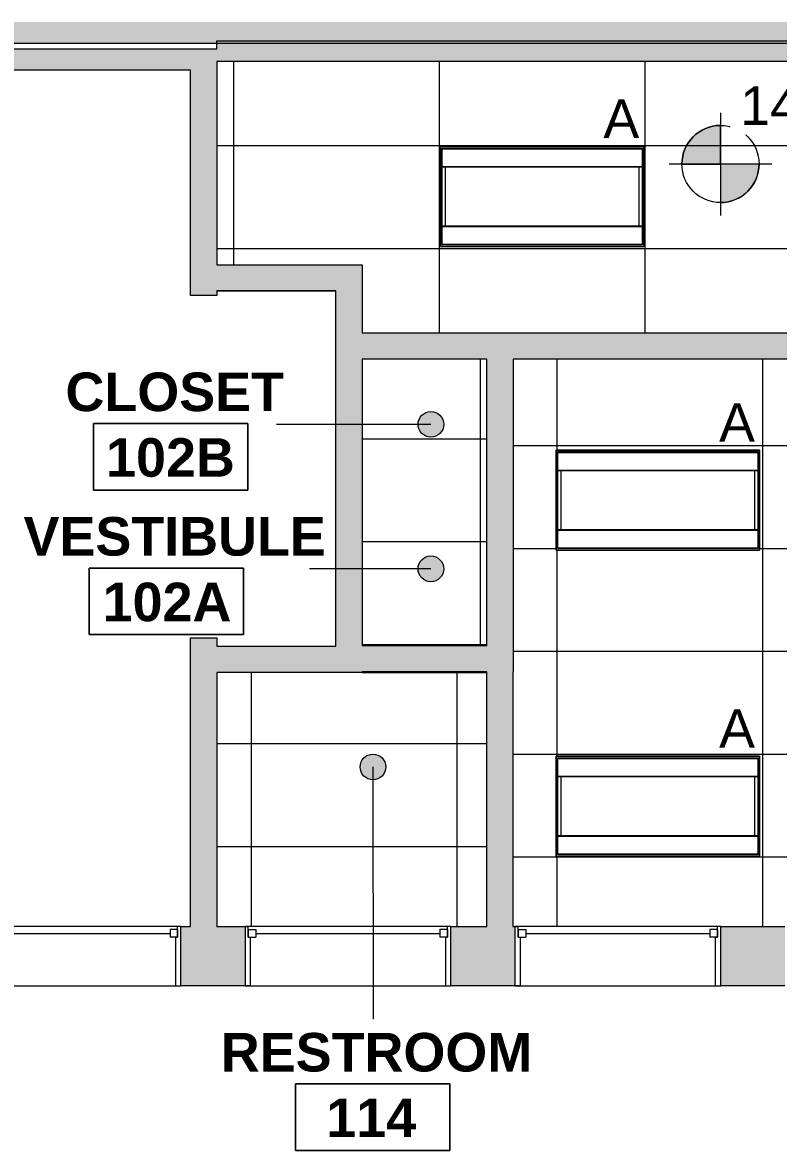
# Model space of a CAD drawing. Header units: inches. Extents: x -1036 to 1669, y -304 to 620.
# Drawn here: x -497.8 to -321.4, y -151.6 to 111.6 of the extents above; entities that cross this region are included whole.
import ezdxf

# ---------------------------------------------------------------- set-up
doc = ezdxf.new("R2010")
doc.units = ezdxf.units.IN
doc.header["$MEASUREMENT"] = 0
for name, color, linetype, lineweight in [('A-AREA-IDEN', 2, 'Continuous', 9), ('A-CLNG', 13, 'Continuous', 13), ('A-CLNG-PATT', 13, 'Continuous', 13), ('A-GLAZ', 151, 'Continuous', 13), ('A-WALL', 113, 'Continuous', 13), ('A-WALL-PATT', 111, 'Continuous', 13), ('E-LITE-EQPM', 33, 'Continuous', 13), ('E-LITE-EQPM-IDEN', 33, 'Continuous', 9), ('G-ANNO-DIMS', 111, 'Continuous', 9), ('I-WALL', 2, 'Continuous', 13)]:
    doc.layers.add(name, color=color, linetype=linetype, lineweight=lineweight)
doc.styles.add('Arial', font='arial.ttf', dxfattribs={"height": 9})
doc.styles.add('Swis721 Lt BT_B', font='', dxfattribs={"height": 8.999999999999991})
doc.styles.get('Swis721 Lt BT_B').set_extended_font_data('Swis721 Lt BT', bold=True)

# ---------------------------------------------------------------- blocks, each defined once
blk = doc.blocks.new('Fixed - 48_ x 48_-6876863-FIRST FLOOR RCP')
at = {"layer": 'A-GLAZ', "color": 8, "lineweight": 20}
for p, q in [((-25.50000000000011, 6.937499999999991), (-24.75000000000018, 6.937499999999991)), ((-24.75000000000018, 4.4375), (-24.75000000000018, 6.937499999999991)), ((-24.75000000000018, 6.187499999999978), (-24.75000000000018, 4.4375)), ((-24.75000000000018, 6.187499999999978), (-23.00000000000014, 6.187499999999978)), ((-23.00000000000014, 6.187499999999978), (-23.00000000000014, 4.4375)), ((-23.00000000000014, 5.312499999999996), (19.99999999999989, 5.312499999999996)), ((19.99999999999989, 6.187499999999972), (19.99999999999989, 4.4375)), ((21.74999999999935, 6.187499999999972), (19.99999999999989, 6.187499999999972)), ((21.74999999999935, 4.4375), (21.74999999999935, 6.937499999999999)), ((22.49999999999993, 6.937499999999999), (21.74999999999935, 6.937499999999999)), ((21.74999999999935, 6.187499999999972), (21.74999999999935, 4.4375)), ((-24.75000000000018, 4.4375), (-23.00000000000014, 4.4375)), ((-24.75000000000018, 4.4375), (-24.25000000000009, 4.4375)), ((-24.25000000000009, -6.937500000000003), (-24.25000000000009, 4.437499999999999)), ((21.74999999999935, 4.4375), (19.99999999999989, 4.4375)), ((21.24999999999988, 4.4375), (21.74999999999935, 4.4375)), ((21.24999999999988, 4.4375), (21.24999999999988, -6.937500000000007)), ((-24.25000000000009, -6.937500000000003), (-25.49999999999983, -6.937500000000003)), ((21.24999999999988, -6.937500000000007), (22.50000000000012, -6.937500000000007))]:
    blk.add_line(p, q, dxfattribs=at)
blk = doc.blocks.new('L-Recessed-Axis-Duo - 2 x 4-V1-FIRST FLOOR RCP')
at = {"layer": 'E-LITE-EQPM', "lineweight": 9}
for p, q in [((-23.70125000000018, 11.7012499999995), (-23.70125000000018, -11.7012500000007)), ((23.70124999999984, 11.7012499999995), (-23.70125000000018, 11.7012499999995)), ((-23.37499999999975, 11.26001541712435), (-23.37499999999975, 11.2743613211372)), ((-23.37499999999974, 11.13871248810012), (-23.37499999999974, 11.26001541712435)), ((-23.37499999999974, 11.13871248810012), (23.37500000000181, 11.13871248810012)), ((23.32125034045088, 11.32125034045032), (-23.32125034045039, 11.32125034045032)), ((-23.32125034045039, 11.32125034045032), (-23.32125034045039, -11.32125034045099)), ((23.32125034045088, -11.32125034045099), (23.32125034045088, 11.32125034045032)), ((23.37500000000181, 11.27436132113736), (23.37500000000181, 11.26001541712435)), ((23.37500000000181, 11.26001541712435), (23.37500000000181, 11.13871248810012)), ((23.70124999999984, -11.7012500000007), (23.70124999999984, 11.7012499999995)), ((-23.32125034045038, 7.025524577924827), (23.32125034045099, 7.025524577924827)), ((-23.32125034045038, 7.015847702113612), (23.32125034045099, 7.015847702113612)), ((-23.32125034045088, 6.852663287769302), (23.32125034045054, 6.852663287769302)), ((-22.57125025785034, 6.86338007372632), (-22.57125025785034, -6.863380073726186)), ((22.57125025785083, -6.863215716455867), (22.57125025785083, 6.863215716456003)), ((23.32125034045054, -6.852663287769132), (-23.32125034045088, -6.852663287769132)), ((-23.32125034045038, -7.015847702113351), (23.32125034045099, -7.015847702113351)), ((-23.32125034045038, -7.025524577924568), (23.32125034045099, -7.025524577924568)), ((-23.70125000000018, -11.7012500000007), (23.70124999999984, -11.7012500000007)), ((-23.37499999999974, -11.26001541712425), (-23.37499999999974, -11.13871248809951)), ((-23.37499999999974, -11.13871248809951), (23.37500000000181, -11.13871248809951)), ((-23.37499999999974, -11.27436132113717), (-23.37499999999974, -11.26001541712425)), ((-23.32125034045039, -11.32125034045099), (23.32125034045088, -11.32125034045099)), ((23.37500000000181, -11.13871248809951), (23.37500000000181, -11.26001541712425)), ((23.37500000000181, -11.26001541712425), (23.37500000000181, -11.27436132113733))]:
    blk.add_line(p, q, dxfattribs=at)
for points, knots in [([(-23.64125001675037, 11.6412500167503), (-23.64648600304459, 11.64660277706004), (-23.65433927915146, 11.65431583323231), (-23.66427666576282, 11.66427681762273), (-23.67133580883706, 11.67133766628077), (-23.67788014913948, 11.67787256750432), (-23.6837977483678, 11.68380222611824), (-23.68898732805205, 11.68897699868511), (-23.69336016269634, 11.69336573628231), (-23.69684117998874, 11.69682921501138), (-23.70021528227305, 11.70022710545531), (-23.70124999999978, 11.70122677901995), (-23.7012499999998, 11.70124999999974)], [0, 0, 0, 0, 0.1666666666666667, 0.25, 0.3333333333333333, 0.4166666666666666, 0.5, 0.5833333333333333, 0.6666666666666666, 0.75, 0.8333333333333334, 1, 1, 1, 1]), ([(23.64125001675086, 11.6412500167503), (23.6466027770606, 11.64648600304452), (23.65431583323287, 11.6543392791514), (23.66427681762329, 11.66427666576276), (23.67133766628134, 11.67133580883699), (23.67787256750488, 11.67788014913942), (23.68380222611879, 11.68379774836774), (23.68897699868566, 11.688987328052), (23.69336573628287, 11.69336016269627), (23.69682921501196, 11.69684117998868), (23.70022710545587, 11.70021528227298), (23.70122677902049, 11.70124999999973), (23.7012500000003, 11.70124999999975)], [0, 0, 0, 0, 0.1666666666666667, 0.25, 0.3333333333333333, 0.4166666666666666, 0.5, 0.5833333333333333, 0.6666666666666666, 0.75, 0.8333333333333334, 1, 1, 1, 1]), ([(-23.70124999999981, -11.7012500000004), (-23.70122677902, -11.7012500000004), (-23.70022710545537, -11.70021528227363), (-23.69682921501145, -11.69684117998934), (-23.69336573628238, -11.69336016269694), (-23.68897699868517, -11.68898732805265), (-23.6838022261183, -11.6837977483684), (-23.67787256750436, -11.67788014914008), (-23.67133766628084, -11.67133580883764), (-23.6642768176228, -11.66427666576342), (-23.65431583323238, -11.65433927915206), (-23.6466027770601, -11.64648600304518), (-23.64125001675037, -11.64125001675096)], [-1, -1, -1, -1, -0.8333333333333333, -0.75, -0.6666666666666666, -0.5833333333333333, -0.5, -0.4166666666666666, -0.3333333333333333, -0.25, -0.1666666666666667, 0, 0, 0, 0]), ([(23.64125001675086, -11.64125001675096), (23.64648600304508, -11.6466027770607), (23.65433927915196, -11.65431583323297), (23.66427666576331, -11.66427681762339), (23.67133580883755, -11.67133766628143), (23.67788014913998, -11.67787256750498), (23.6837977483683, -11.6838022261189), (23.68898732805254, -11.68897699868577), (23.69336016269683, -11.69336573628297), (23.69684117998923, -11.69682921501204), (23.70021528227353, -11.70022710545597), (23.70125000000031, -11.7012267790206), (23.7012500000003, -11.7012500000004)], [0, 0, 0, 0, 0.1666666666666667, 0.25, 0.3333333333333333, 0.4166666666666666, 0.5, 0.5833333333333333, 0.6666666666666666, 0.75, 0.8333333333333334, 1, 1, 1, 1])]:
    blk.add_open_spline(points, degree=3, knots=knots, dxfattribs=at)
blk = doc.blocks.new('L-Recessed-Axis-Duo - 2 x 4-V2-FIRST FLOOR RCP')
at = {"layer": 'E-LITE-EQPM', "lineweight": 9}
for p, q in [((-23.70125000000035, 11.70124999999967), (-23.70125000000035, -11.70125000000053)), ((23.70124999999967, 11.70124999999967), (-23.70125000000035, 11.70124999999967)), ((-23.37499999999975, 11.26001541712435), (-23.37499999999975, 11.2743613211372)), ((-23.37499999999974, 11.13871248810012), (-23.37499999999974, 11.26001541712435)), ((-23.37499999999974, 11.13871248810012), (23.37500000000181, 11.13871248810012)), ((23.32125034045088, 11.32125034045032), (-23.32125034045039, 11.32125034045032)), ((-23.32125034045039, 11.32125034045032), (-23.32125034045039, -11.32125034045099)), ((23.32125034045088, -11.32125034045099), (23.32125034045088, 11.32125034045032)), ((23.37500000000181, 11.27436132113736), (23.37500000000181, 11.26001541712435)), ((23.37500000000181, 11.26001541712435), (23.37500000000181, 11.13871248810012)), ((23.70124999999967, -11.70125000000053), (23.70124999999967, 11.70124999999967)), ((-23.32125034045038, 7.025524577924827), (23.32125034045099, 7.025524577924827)), ((-23.32125034045038, 7.015847702113612), (23.32125034045099, 7.015847702113612)), ((-23.32125034045105, 6.852663287769473), (23.32125034045037, 6.852663287769473)), ((-22.57125025785034, 6.863380073726318), (-22.57125025785034, -6.863380073726184)), ((22.57125025785083, -6.863215716455867), (22.57125025785083, 6.863215716456003)), ((23.32125034045037, -6.852663287768961), (-23.32125034045105, -6.852663287768961)), ((-23.32125034045038, -7.015847702113351), (23.32125034045099, -7.015847702113351)), ((-23.32125034045038, -7.025524577924568), (23.32125034045099, -7.025524577924568)), ((-23.70125000000035, -11.70125000000053), (23.70124999999967, -11.70125000000053)), ((-23.37499999999974, -11.26001541712425), (-23.37499999999974, -11.13871248809951)), ((-23.37499999999974, -11.13871248809951), (23.37500000000181, -11.13871248809951)), ((-23.37499999999974, -11.27436132113717), (-23.37499999999974, -11.26001541712425)), ((-23.32125034045039, -11.32125034045099), (23.32125034045088, -11.32125034045099)), ((23.37500000000181, -11.13871248809951), (23.37500000000181, -11.26001541712425)), ((23.37500000000181, -11.26001541712425), (23.37500000000181, -11.27436132113733))]:
    blk.add_line(p, q, dxfattribs=at)
for points, knots in [([(-23.64125001675037, 11.6412500167503), (-23.64648600304459, 11.64660277706004), (-23.65433927915146, 11.65431583323231), (-23.66427666576282, 11.66427681762273), (-23.67133580883706, 11.67133766628077), (-23.67788014913948, 11.67787256750432), (-23.6837977483678, 11.68380222611824), (-23.68898732805205, 11.68897699868511), (-23.69336016269634, 11.69336573628231), (-23.69684117998874, 11.69682921501138), (-23.70021528227305, 11.70022710545531), (-23.70124999999978, 11.70122677901995), (-23.7012499999998, 11.70124999999974)], [0, 0, 0, 0, 0.1666666666666667, 0.25, 0.3333333333333333, 0.4166666666666666, 0.5, 0.5833333333333333, 0.6666666666666666, 0.75, 0.8333333333333334, 1, 1, 1, 1]), ([(23.64125001675086, 11.6412500167503), (23.6466027770606, 11.64648600304452), (23.65431583323287, 11.6543392791514), (23.66427681762329, 11.66427666576276), (23.67133766628134, 11.67133580883699), (23.67787256750488, 11.67788014913942), (23.68380222611879, 11.68379774836774), (23.68897699868566, 11.688987328052), (23.69336573628287, 11.69336016269627), (23.69682921501196, 11.69684117998868), (23.70022710545587, 11.70021528227298), (23.70122677902049, 11.70124999999973), (23.7012500000003, 11.70124999999975)], [0, 0, 0, 0, 0.1666666666666667, 0.25, 0.3333333333333333, 0.4166666666666666, 0.5, 0.5833333333333333, 0.6666666666666666, 0.75, 0.8333333333333334, 1, 1, 1, 1]), ([(-23.70124999999981, -11.7012500000004), (-23.70122677902, -11.7012500000004), (-23.70022710545537, -11.70021528227363), (-23.69682921501145, -11.69684117998934), (-23.69336573628238, -11.69336016269694), (-23.68897699868517, -11.68898732805265), (-23.6838022261183, -11.6837977483684), (-23.67787256750436, -11.67788014914008), (-23.67133766628084, -11.67133580883764), (-23.6642768176228, -11.66427666576342), (-23.65431583323238, -11.65433927915206), (-23.6466027770601, -11.64648600304518), (-23.64125001675037, -11.64125001675096)], [-1, -1, -1, -1, -0.8333333333333333, -0.75, -0.6666666666666666, -0.5833333333333333, -0.5, -0.4166666666666666, -0.3333333333333333, -0.25, -0.1666666666666667, 0, 0, 0, 0]), ([(23.64125001675086, -11.64125001675096), (23.64648600304508, -11.6466027770607), (23.65433927915196, -11.65431583323297), (23.66427666576331, -11.66427681762339), (23.67133580883755, -11.67133766628143), (23.67788014913998, -11.67787256750498), (23.6837977483683, -11.6838022261189), (23.68898732805254, -11.68897699868577), (23.69336016269683, -11.69336573628297), (23.69684117998923, -11.69682921501204), (23.70021528227353, -11.70022710545597), (23.70125000000031, -11.7012267790206), (23.7012500000003, -11.7012500000004)], [0, 0, 0, 0, 0.1666666666666667, 0.25, 0.3333333333333333, 0.4166666666666666, 0.5, 0.5833333333333333, 0.6666666666666666, 0.75, 0.8333333333333334, 1, 1, 1, 1])]:
    blk.add_open_spline(points, degree=3, knots=knots, dxfattribs=at)
blk = doc.blocks.new('Room Tag - Room Name and Number-3379422-FIRST FLOOR RCP')
at = {"layer": 'A-AREA-IDEN'}
for p, q in [((-0.1880646717928032, -0.1635729993857746), (-0.1880646717928032, -0.001823739990654245)), ((-0.1880646717928032, -0.001823739990654244), (0.1869353282071967, -0.001823739990654244)), ((0.1869353282071967, -0.001823739990655456), (-0.1880646717928029, -0.001823739990654244)), ((-0.1880646717928029, -0.001823739990654251), (-0.1880646717928032, -0.1635729993857734)), ((0.1869353282071967, -0.001823739990654244), (0.1869353282071967, -0.1635729993857746)), ((0.1869353282071964, -0.1635729993857746), (0.1869353282071967, -0.001823739990655458)), ((0.1869353282071967, -0.1635729993857746), (-0.1880646717928032, -0.1635729993857746)), ((-0.1880646717928032, -0.1635729993857734), (0.1869353282071964, -0.1635729993857746))]:
    blk.add_line(p, q, dxfattribs=at)
blk = doc.blocks.new('Spot Elevations - Spot Elevation - Target Filled-49714-FIRST FLOOR RCP')
at = {"layer": 'G-ANNO-DIMS'}
h = blk.add_hatch(color=256, dxfattribs=at)
edge = h.paths.add_edge_path(flags=0)
edge.add_line((1.249000902703301e-16, 0), (-0.09374999999999985, 0))
edge.add_arc((4.891920202254595e-16, -2.60208521396521e-16), 0.09375000000000024, 90.00000000000063, 180.0000000000003, ccw=False)
edge.add_line((1.249000902703301e-16, 0.09375000000000007), (1.249000902703301e-16, 0))
h = blk.add_hatch(color=256, dxfattribs=at)
edge = h.paths.add_edge_path(flags=0)
edge.add_line((1.249000902703301e-16, 0), (0.09375000000000029, 0))
edge.add_arc((2.289834988289385e-16, 6.245004513516504e-17), 0.09374999999999996, 269.99999999999955, 359.99999999999966, ccw=False)
edge.add_line((1.249000902703301e-16, -0.09375), (1.249000902703301e-16, 0))
for p, q in [((-2.706168622523819e-16, 0.1243846875261664), (-2.706168622523819e-16, -0.125)), ((1.249000902703301e-16, 0), (1.249000902703301e-16, 0.09375000000000007)), ((0.1250000000000001, 7.067913962433002e-16), (-0.1249999999999998, 7.067913962433002e-16)), ((-0.09374999999999985, 0), (1.249000902703301e-16, 0)), ((1.249000902703301e-16, 0), (1.249000902703301e-16, -0.09375)), ((0.09375000000000029, 0), (1.249000902703301e-16, 0))]:
    blk.add_line(p, q, dxfattribs=at)
blk.add_circle((1.249000902703301e-16, 0), 0.09375000000000007, dxfattribs=at)
for centre, radius, start, end in [((4.891920202254595e-16, -2.60208521396521e-16), 0.09375000000000024, 90.0000000000002, 179.9999999999999), ((2.289834988289385e-16, 6.245004513516504e-17), 0.09374999999999996, 269.9999999999992, 359.9999999999993)]:
    blk.add_arc(centre, radius, start, end, dxfattribs=at)

msp = doc.modelspace()

# ---------------------------------------------------------------- hatches: boundary and pattern name
at = {"layer": 'A-AREA-IDEN'}
h = msp.add_hatch(color=256, dxfattribs=at)
edge = h.paths.add_edge_path(flags=0)
edge.add_arc((-402.5534625608173, 17.83050151460464), 3, 0, 360)
h = msp.add_hatch(color=256, dxfattribs=at)
edge = h.paths.add_edge_path(flags=0)
edge.add_arc((-402.5534625608173, -15.89059752590581), 3, 0, 360)
h = msp.add_hatch(color=256, dxfattribs=at)
edge = h.paths.add_edge_path(flags=0)
edge.add_arc((-416.0635993916812, -62.13362769464), 2.999999999999976, 0, 360)
at = {"layer": 'A-CLNG-PATT'}
h = msp.add_hatch(dxfattribs=at)
h.set_pattern_fill('FP_18', color=256, style=0, pattern_type=2)
h.set_pattern_definition([(0, (-352.578, 82.846), (0, -24), []), (270, (-352.578, 82.846), (-48, -2.939152317953648e-15), [])])
h.paths.add_polyline_path([(-346.0166007705629, 39.19989411438871), (-220.6702206705476, 39.19989411438871), (-220.6702206705476, 92.49207768034204), (-225.7357914566115, 92.49207768034204), (-225.7357914566113, 102.4920776803428), (-452.4857914566116, 102.4920776803428), (-452.4857914566116, 55.07489411438876), (-418.6107914566117, 55.07489411438876), (-418.6107914566117, 39.19989411438871), (-363.3787257705631, 39.19989411438871)], flags=0)
h.paths.add_polyline_path([(-400.2886588424366, 59.31122223938655), (-400.2886588424366, 82.71356598938671), (-352.8863150924366, 82.71356598938637), (-352.8863150924365, 59.31122223938655), (-398.102975770563, 59.31122223938655)], flags=0)
h.paths.add_polyline_path([(-259.2059757705629, 59.31122223938655), (-304.2886588424368, 59.31122223938655), (-304.2886588424366, 82.71356598938637), (-256.8863150924365, 82.71356598938637), (-256.8863150924365, 59.31122223938655)], flags=0)
h = msp.add_hatch(dxfattribs=at)
h.set_pattern_fill('FP_3', color=256, style=0, pattern_type=2)
h.set_pattern_definition([(180, (-390.985, -9.542), (2.939152317953648e-15, 24), []), (90, (-390.985, -9.542), (48, -2.939152317953648e-15), [])])
h.paths.add_polyline_path([(-389.5130264160115, -33.80010588561139), (-389.4981106806051, -33.80010588561139), (-389.4981106806051, 33.07489411438797), (-418.6107914566114, 33.07489411438797), (-418.6107914566117, -33.80010588561105)], flags=0)
h = msp.add_hatch(dxfattribs=at)
h.set_pattern_fill('FP_16', color=256, style=0, pattern_type=2)
h.set_pattern_definition([(0, (-325.118, -11.136), (0, -24), []), (270, (-325.118, -11.136), (-48, -2.939152317953648e-15), [])])
h.paths.add_polyline_path([(-383.373110680605, -99.34744017055617), (-228.7371704067293, -99.34744017055617), (-228.7371704067293, -91.28494017055617), (-220.8621704067295, -91.28494017055617), (-220.8621704067295, -2.925105885611856), (-221.0937678588163, -2.925105885611856), (-221.0937678588161, 33.07489411438797), (-383.3731106806013, 33.07489411438797), (-383.373110680605, -88.16182330975964)], flags=0)
h.paths.add_polyline_path([(-359.038194520563, -82.98611204555918), (-373.2886588424363, -82.98611204555918), (-373.2886588424365, -59.58376829555919), (-325.8863150924365, -59.58376829555919), (-325.8863150924371, -82.98611204555918), (-354.6976632705631, -82.98611204555918)], flags=0)
h.paths.add_polyline_path([(-276.2886588424363, -82.98611204555918), (-276.2886588424363, -59.58376829555919), (-228.8863150924364, -59.58376829555919), (-228.8863150924364, -82.98611204555918), (-272.227569520563, -82.98611204555918)], flags=0)
h.paths.add_polyline_path([(-259.2059757705629, -11.56377776061379), (-276.2886588424363, -11.56377776061379), (-276.2886588424365, 11.83856598938621), (-228.8863150924364, 11.83856598938621), (-228.8863150924364, -11.56377776061379), (-254.865444520563, -11.56377776061379)], flags=0)
h.paths.add_polyline_path([(-373.2886588424365, -11.56377776061379), (-373.2886588424365, 11.83856598938621), (-325.8863150924366, 11.83856598938621), (-325.8863150924365, -11.56377776061379), (-372.059788270563, -11.56377776061379)], flags=0)
h = msp.add_hatch(dxfattribs=at)
h.set_pattern_fill('FP_20', color=256, style=0, pattern_type=2)
h.set_pattern_definition([(180, (-396.423, -80.699), (2.939152317953648e-15, 24), []), (90, (-396.423, -80.699), (48, -2.939152317953648e-15), [])])
h.paths.add_polyline_path([(-389.5130264160117, -99.34744017055668), (-389.5130264160117, -40.05010588561117), (-452.4857914566119, -40.05010588561117), (-452.4857914566119, -99.34744017055668), (-397.920010945611, -99.34744017055668)], flags=0)
at = {"layer": 'A-WALL-PATT', "lineweight": 9}
for points in [[(-968.5876175484085, 106.7420776803414), (-221.8284578450033, 106.7420776803414), (-221.8284578450033, 111.7420776803414), (-968.5876175484085, 111.7420776803414)], [(-797.431850770563, 100.4920776803429), (-452.4857914566116, 100.4921507957853), (-452.4857914566116, 105.492077680343), (-968.5876175484085, 105.492077680343), (-968.5876175484085, 100.4920776803429), (-968.4584400733901, 100.4921507957871)], [(-452.4857914566116, 102.4920776803428), (-225.7357914566719, 102.4920776803428), (-225.7357914566113, 106.7420776803414), (-452.4857914566116, 106.7420776803414), (-452.4857914566116, 105.492077680343)], [(-452.4857914566116, 47.92957768034284), (-452.4857914566116, 100.4920776803429), (-458.6107914566118, 100.4920776803429), (-458.6107914566118, 47.92957768034284)], [(-450.189350770563, 48.94989411438888), (-418.6107914566117, 48.94989411438888), (-418.6107914566117, 55.07489411438876), (-452.4857914566116, 55.07489411438876), (-452.4857914566116, 48.94989411438888)], [(-424.7357914566118, -40.05010588561117), (-418.6107914566117, -40.05010588561117), (-418.6107914566117, 48.94989411438888), (-424.7357914566118, 48.93746329578516), (-424.7357914566118, -39.92510588561128)], [(-259.2059757705629, 33.07489411438797), (-123.4821772362823, 33.07489411438797), (-123.4821772362823, 39.19989411438871), (-418.6107914566066, 39.19989411438871), (-418.6107914566117, 33.07489411438797), (-276.5681007705629, 33.07489411438797)], [(-383.3880264160115, -39.92510588561128), (-383.373110680605, -39.92510588561128), (-383.3731106806013, 33.07489411438797), (-389.4981106806051, 33.07489411438797), (-389.4981106806051, -39.92510588561128)], [(-452.4857914566119, -33.92510588561128), (-452.4857914566119, -31.98760588561117), (-458.6107914566118, -31.98760588561117), (-458.6057045698346, -33.92510588561111)], [(-452.4857914566119, -40.05010588561117), (-424.7357914566118, -40.05010588561117), (-424.7357914566118, -33.92510588561128), (-458.6107914566118, -33.93753670421483), (-458.610768806734, -40.05010588561117)], [(-389.5130264160117, -39.92510588561128), (-389.4981106806051, -39.92510588561128), (-389.4981106806051, -33.80010588561139), (-418.6107914566117, -33.80010588561139), (-418.6107914566117, -39.92510588561128)], [(-452.4857914566119, -99.34744017055685), (-452.4857914566119, -40.05010588561117), (-458.610768806734, -40.05010588561117), (-458.6107914566118, -99.34744017055685)], [(-383.3880264160115, -99.34744017055617), (-383.3880264160115, -39.92510588561128), (-389.5130264160117, -39.92510588561128), (-389.5130264160117, -99.34744017055617)]]:
    msp.add_hatch(color=7, dxfattribs=at).paths.add_polyline_path(points, flags=0)
h = msp.add_hatch(color=7, dxfattribs=at)
h.paths.add_polyline_path([(-735.2215449968709, -113.2224401705582), (-696.9090449968712, -113.2224401705579), (-696.9090449968712, -99.347440170556), (-735.2215449968709, -99.347440170556)], flags=0)
h.paths.add_polyline_path([(-648.9090449968711, -113.2224401705579), (-633.9200109456112, -113.2224401705579), (-633.9200109456112, -99.347440170556), (-648.9090449968711, -99.347440170556)], flags=0)
h.paths.add_polyline_path([(-585.920010945611, -113.2224401705579), (-571.9200109456111, -113.2224401705579), (-571.9200109456111, -99.347440170556), (-585.920010945611, -99.347440170556)], flags=0)
h.paths.add_polyline_path([(-519.637850770563, -113.2224401705572), (-508.9200109456113, -113.2224401705572), (-508.9200109456113, -99.34744017055685), (-523.9200109456109, -99.347440170556), (-523.9200109456109, -113.222440170557)], flags=0)
h.paths.add_polyline_path([(-458.6107914566118, -113.2224401705569), (-445.9200109456111, -113.2224401705569), (-445.9200109456111, -99.34744017055668), (-460.9200109456111, -99.34744017055685), (-460.9200109456111, -113.2224401705569)], flags=0)
h.paths.add_polyline_path([(-383.3880264160115, -113.2224401705567), (-382.9200109456111, -113.2224401705563), (-382.9200109456111, -99.34744017055617), (-397.920010945611, -99.34744017055668), (-397.920010945611, -113.2224401705567), (-389.4981106806051, -113.2224401705567)], flags=0)
h.paths.add_polyline_path([(-325.8863150924365, -113.2224401705563), (-319.9200109456108, -113.2224401705563), (-319.9200109456108, -99.34744017055617), (-334.920010945611, -99.34744017055617), (-334.920010945611, -113.2224401705563)], flags=0)
h.paths.add_polyline_path([(-228.7371704067293, -113.2224401705562), (-218.8621704067294, -113.2224401705562), (-218.8621704067294, -99.34744017055617), (-271.9200109456108, -99.34744017055617), (-271.9200109456108, -113.2224401705562), (-232.8621704067295, -113.2224401705562)], flags=0)

# ---------------------------------------------------------------- linework, layer by layer
at = {"layer": 'A-AREA-IDEN'}
for p, q in [((-402.5534625608173, 17.83050151460464), (-438.5669696087164, 17.83050151460465)), ((-402.5534625608173, -15.89059752590581), (-430.8648846959886, -15.8905975259058)), ((-416.0635993916812, -62.13362769464), (-416.0528917253313, -120.951711546371))]:
    msp.add_line(p, q, dxfattribs=at)
for centre, radius in [((-402.5534625608173, 17.83050151460464), 3), ((-402.5534625608173, -15.89059752590581), 3), ((-416.0635993916812, -62.13362769464), 2.999999999999976)]:
    msp.add_circle(centre, radius, dxfattribs=at)
at = {"layer": 'A-CLNG'}
for p, q in [((-352.8863150924359, 82.71356598938631), (-400.288658842436, 82.71356598938631)), ((-400.288658842436, 82.71356598938631), (-400.288658842436, 59.31122223938631)), ((-352.8863150924359, 59.31122223938631), (-352.8863150924359, 82.71356598938631)), ((-400.288658842436, 59.31122223938631), (-352.8863150924359, 59.31122223938631)), ((-424.7279823526164, 48.93746329578507), (-452.485791456611, 48.93746329578516)), ((-325.8863150924359, 11.83856598938621), (-373.2886588424359, 11.83856598938621)), ((-373.2886588424359, 11.83856598938621), (-373.2886588424359, -11.56377776061379)), ((-325.8863150924359, -11.56377776061379), (-325.8863150924359, 11.83856598938621)), ((-373.2886588424359, -11.56377776061379), (-325.8863150924359, -11.56377776061379)), ((-418.6107914566111, -40.05010588561117), (-389.5130264160111, -40.05010588561117)), ((-383.3731106806044, -99.34744017055613), (-383.3731106806044, -39.92510588561128)), ((-325.8863150924359, -59.58376829555915), (-373.2886588424359, -59.58376829555915)), ((-373.2886588424359, -59.58376829555915), (-373.2886588424359, -82.98611204555915)), ((-325.8863150924359, -82.98611204555915), (-325.8863150924359, -59.58376829555915)), ((-373.2886588424359, -82.98611204555915), (-325.8863150924359, -82.98611204555915))]:
    msp.add_line(p, q, dxfattribs=at)
at = {"layer": 'A-WALL', "lineweight": 9}
for p, q in [((-460.9200109456104, -99.34744017055685), (-508.9200109456104, -99.347440170557)), ((-397.9200109456104, -99.34744017055665), (-445.9200109456104, -99.34744017055681)), ((-334.9200109456104, -99.34744017055647), (-382.9200109456104, -99.34744017055661)), ((-508.9200109456103, -113.222440170557), (-460.9200109456103, -113.2224401705569)), ((-445.9200109456103, -113.2224401705568), (-397.9200109456103, -113.2224401705567)), ((-382.9200109456104, -113.2224401705566), (-334.9200109456104, -113.2224401705565))]:
    msp.add_line(p, q, dxfattribs=at)
at = {"layer": 'A-WALL', "color": 8, "lineweight": 20}
for p, q in [((-460.9200109456104, -113.2224401705569), (-460.9200109456105, -99.34744017055685)), ((-460.9200109456105, -99.34744017055685), (-458.6107914566112, -99.34744017055682)), ((-452.4857914566113, -99.34744017055682), (-445.9200109456104, -99.34744017055681)), ((-445.9200109456104, -99.34744017055681), (-445.9200109456103, -113.2224401705568)), ((-397.9200109456104, -113.2224401705567), (-397.9200109456105, -99.34744017055665)), ((-397.9200109456105, -99.34744017055665), (-389.5130264160111, -99.34744017055664)), ((-383.3880264160111, -99.34744017055661), (-382.9200109456104, -99.34744017055661)), ((-382.9200109456104, -99.34744017055661), (-382.9200109456104, -113.2224401705566)), ((-334.9200109456104, -113.2224401705565), (-334.9200109456104, -99.34744017055647)), ((-334.9200109456104, -99.34744017055647), (-319.9200109456104, -99.3474401705564)), ((-445.9200109456103, -113.2224401705568), (-460.9200109456104, -113.2224401705569)), ((-382.9200109456104, -113.2224401705566), (-397.9200109456104, -113.2224401705567)), ((-319.9200109456104, -113.2224401705564), (-334.9200109456104, -113.2224401705565))]:
    msp.add_line(p, q, dxfattribs=at)
at = {"layer": 'I-WALL', "color": 8, "lineweight": 20}
for p, q in [((-221.8284578450028, 106.7420776803435), (-968.5876175484074, 106.7420776803412)), ((-968.5876175484074, 105.4920776803412), (-452.4857914566109, 105.4920776803428)), ((-452.4857914566109, 105.4920776803428), (-452.4857914566109, 107.3670776803427)), ((-452.4857914566109, 107.3670776803427), (-220.8607914566109, 107.3670776803419)), ((-458.6107914566109, 100.4920776803427), (-968.5876175484074, 100.4920776803412)), ((-458.610791456611, 47.92957768034269), (-458.6107914566109, 100.4920776803428)), ((-452.4857914566109, 102.4920776803427), (-452.485791456611, 55.07489411438883)), ((-225.7357914566109, 102.4920776803419), (-452.4857914566109, 102.4920776803427)), ((-452.485791456611, 55.07489411438883), (-418.610791456611, 55.07489411438871)), ((-418.610791456611, 55.07489411438871), (-418.610791456611, 39.19989411438863)), ((-452.485791456611, 47.92957768034267), (-458.610791456611, 47.92957768034269)), ((-452.485791456611, 48.94989411438882), (-452.485791456611, 47.92957768034267)), ((-424.735791456611, 48.94989411438873), (-452.485791456611, 48.94989411438882)), ((-424.7357914566111, -33.92510588561126), (-424.735791456611, 48.94989411438873)), ((-418.610791456611, 39.19989411438862), (-123.482177236282, 39.19989411438767)), ((-418.610791456611, 33.07489411438863), (-418.6107914566112, -33.80010588561127)), ((-389.4981106806044, 33.07489411438853), (-418.610791456611, 33.07489411438863)), ((-389.4981106806044, -33.80010588561136), (-389.4981106806044, 33.07489411438852)), ((-383.3731106806044, 33.0748941143885), (-383.3731106806044, -39.92510588561139)), ((-221.0937678588158, 33.07489411438799), (-383.3731106806044, 33.07489411438851)), ((-458.6107914566112, -99.34744017055682), (-458.6107914566111, -31.98760588561117)), ((-458.6107914566111, -31.98760588561117), (-452.4857914566111, -31.98760588561117)), ((-452.4857914566111, -31.98760588561117), (-452.4857914566111, -33.92510588561117)), ((-452.4857914566111, -33.92510588561117), (-424.7357914566111, -33.92510588561126)), ((-418.6107914566112, -33.80010588561127), (-389.4981106806044, -33.80010588561136)), ((-418.6107914566112, -40.05010588561129), (-452.4857914566111, -40.05010588561117)), ((-452.4857914566111, -40.05010588561117), (-452.4857914566113, -99.34744017055682)), ((-418.6107914566112, -39.92510588561125), (-418.6107914566112, -40.05010588561129)), ((-389.513026416011, -39.92510588561136), (-418.6107914566112, -39.92510588561127)), ((-389.5130264160111, -99.34744017055664), (-389.513026416011, -39.92510588561136)), ((-383.388026416011, -39.92510588561137), (-383.3880264160111, -99.3474401705566)), ((-383.3731106806044, -39.92510588561138), (-383.388026416011, -39.92510588561138))]:
    msp.add_line(p, q, dxfattribs=at)

# ---------------------------------------------------------------- block references
at = {"layer": 'A-AREA-IDEN', "xscale": 95.99999999999994, "yscale": 95.99999999999994, "zscale": 95.99999999999994}
for p in [(-463.2012993223101, 18.19880431932233), (-464.2488207087949, -15.52229472118813), (-416.063599391681, -135.91811387797)]:
    msp.add_blockref('Room Tag - Room Name and Number-3379422-FIRST FLOOR RCP', p, dxfattribs=at)
at = {"layer": 'A-GLAZ'}
for p in [(-483.4200109456103, -106.2849401705569), (-420.4200109456103, -106.2849401705567), (-357.4200109456103, -106.2849401705565)]:
    msp.add_blockref('Fixed - 48_ x 48_-6876863-FIRST FLOOR RCP', p, dxfattribs=at)
at = {"layer": 'E-LITE-EQPM', "lineweight": 9, "extrusion": (0, 0, -1), "rotation": 180}
for name, p in [('L-Recessed-Axis-Duo - 2 x 4-V2-FIRST FLOOR RCP', (376.5874869674362, 71.01239411438598)), ('L-Recessed-Axis-Duo - 2 x 4-V1-FIRST FLOOR RCP', (349.5874869674362, 0.1373941143858803)), ('L-Recessed-Axis-Duo - 2 x 4-V2-FIRST FLOOR RCP', (349.5874869674362, -71.28494017055948))]:
    msp.add_blockref(name, p, dxfattribs=at)
at = {"layer": 'G-ANNO-DIMS', "xscale": 95.99999999999994, "yscale": 95.99999999999994, "zscale": 95.99999999999994}
msp.add_blockref('Spot Elevations - Spot Elevation - Target Filled-49714-FIRST FLOOR RCP', (-334.9641617792147, 78.58038621795363), dxfattribs=at)

# ---------------------------------------------------------------- texts
at = {"layer": 'A-AREA-IDEN', "char_height": 8.999999999999991, "attachment_point": 1, "style": 'Swis721 Lt BT_B'}
for s, insert, width in [('CLOSET', (-487.8142137032045, 29.91520665092133), 59.38799999999993), ('102B', (-478.3490641896759, 14.59661863712152), 35.75399999999996), ('VESTIBULE', (-497.6113413889019, -3.805892389589126), 80.59799999999991), ('102A', (-479.150916284822, -19.12448040338894), 35.14799999999995), ('RESTROOM', (-451.5615531426541, -124.201711546371), 85.7489999999999), ('114', (-426.9593957551097, -139.5202995601709), 25.45199999999997)]:
    msp.add_mtext(s, dxfattribs=dict(at, insert=insert, width=width))
at = {"layer": 'E-LITE-EQPM-IDEN', "char_height": 8.999999999999991, "width": 10.30199999999999, "attachment_point": 1, "style": 'Arial'}
for insert in [(-362.2996282253691, 93.64078961826341), (-335.2996282253691, 22.76578961826335), (-335.2996282253691, -48.65654466668196)]:
    msp.add_mtext('A', dxfattribs=dict(at, insert=insert))

# ---------------------------------------------------------------- next in the draw order: texts
at = {"layer": 'G-ANNO-DIMS', "insert": (-330.3845348064746, 96.68825331320723), "char_height": 9, "width": 46.60889526542324, "attachment_point": 1, "line_spacing_factor": 0.9417779076525876, "style": 'Arial', "bg_fill": 3, "box_fill_scale": 1.25, "bg_fill_color": 256, "bg_fill_true_color": 13158600, "bg_fill_transparency": 0}
msp.add_mtext('14\' - 6"', dxfattribs=at)

doc.saveas('drawing.dxf')
